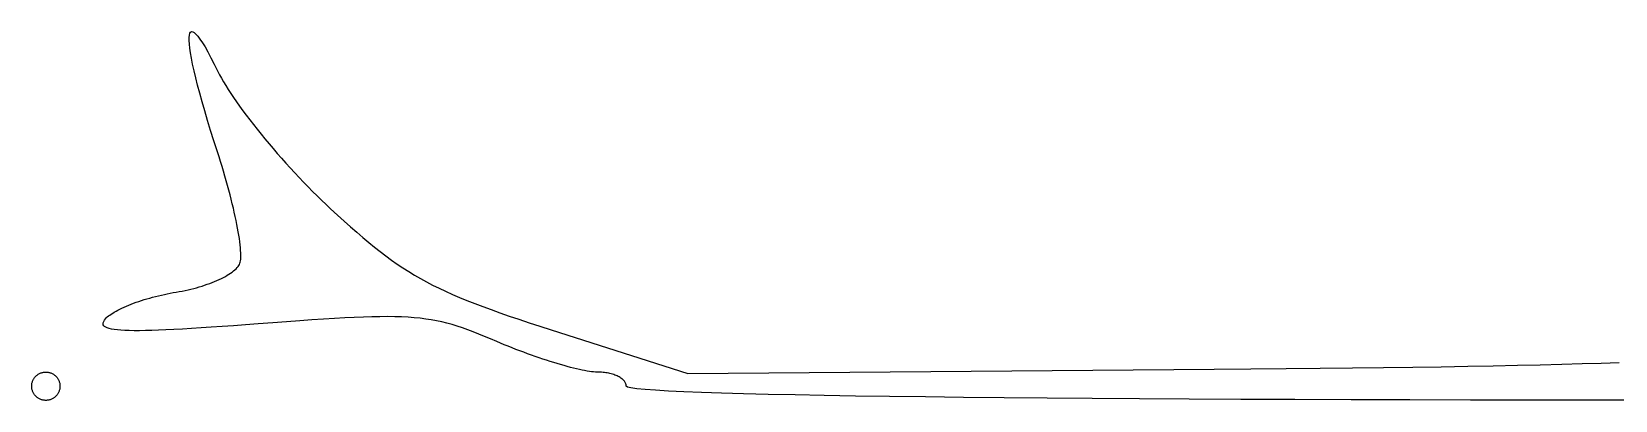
# Model space of a CAD drawing. Extents: x 61.4 to 117, y 125.4 to 225.4.
# Drawn here: x 97.37 to 105.57, y 125.39 to 127.3 of the extents above; entities that cross this region are included whole.
import ezdxf

# ---------------------------------------------------------------- set-up
doc = ezdxf.new("R2010")
doc.units = 0
doc.layers.add('LAYER_1', color=7, linetype='CONTINUOUS')

msp = doc.modelspace()

# ---------------------------------------------------------------- linework, layer by layer
at = {"layer": 'LAYER_1', "color": 7}
for points in [[(98.3319, 126.6796), (98.3135, 126.7363), (98.2964, 126.7907), (98.2804, 126.8426), (98.2657, 126.8921), (98.2523, 126.939), (98.24, 126.9833), (98.229, 127.025), (98.2193, 127.064), (98.2107, 127.1002), (98.2034, 127.1337), (98.1974, 127.1643), (98.1925, 127.192), (98.1889, 127.2167), (98.1865, 127.2384), (98.1854, 127.2571), (98.1855, 127.2726), (98.1868, 127.285), (98.1893, 127.2941), (98.1931, 127.3), (98.1981, 127.3026), (98.2043, 127.3018), (98.2117, 127.2975), (98.2204, 127.2898), (98.2303, 127.2786), (98.2414, 127.2637), (98.2538, 127.2452), (98.2674, 127.2231), (98.2822, 127.1972), (98.2982, 127.1675), (98.3154, 127.1339), (98.3339, 127.0965)], [(98.3339, 127.0965), (98.3425, 127.0795), (98.3521, 127.0616), (98.3628, 127.0429), (98.3745, 127.0234), (98.3872, 127.0032), (98.4007, 126.9823), (98.4152, 126.9608), (98.4304, 126.9387), (98.4465, 126.916), (98.4633, 126.8929), (98.4808, 126.8694), (98.499, 126.8454), (98.5178, 126.8212), (98.5373, 126.7966), (98.5572, 126.7719), (98.5777, 126.7469), (98.5986, 126.7219), (98.6199, 126.6967), (98.6416, 126.6715), (98.6637, 126.6464), (98.686, 126.6213), (98.7087, 126.5963), (98.7315, 126.5715), (98.7545, 126.547), (98.7776, 126.5227), (98.8009, 126.4987), (98.8242, 126.4751), (98.8475, 126.4519), (98.8707, 126.4292), (98.8939, 126.407), (98.917, 126.3854)], [(98.4481, 126.1024), (98.4499, 126.1085), (98.4514, 126.1158), (98.4523, 126.1243), (98.4529, 126.134), (98.453, 126.1448), (98.4527, 126.1566), (98.4519, 126.1695), (98.4508, 126.1833), (98.4493, 126.1981), (98.4474, 126.2138), (98.4451, 126.2303), (98.4424, 126.2477), (98.4394, 126.2659), (98.436, 126.2848), (98.4322, 126.3043), (98.4282, 126.3246), (98.4238, 126.3455), (98.419, 126.3669), (98.414, 126.3889), (98.4087, 126.4114), (98.403, 126.4343), (98.3971, 126.4576), (98.3909, 126.4813), (98.3844, 126.5054), (98.3776, 126.5297), (98.3706, 126.5543), (98.3633, 126.5791), (98.3558, 126.6041), (98.3481, 126.6292), (98.3401, 126.6544), (98.3319, 126.6796)], [(98.917, 126.3854), (98.9527, 126.3526), (98.987, 126.3214), (99.0203, 126.2916), (99.0525, 126.2633), (99.084, 126.2364), (99.1147, 126.2107), (99.1448, 126.1862), (99.1745, 126.1628), (99.204, 126.1404), (99.2332, 126.1191), (99.2625, 126.0986), (99.2919, 126.0789), (99.3215, 126.06), (99.3515, 126.0417), (99.3821, 126.024), (99.4134, 126.0068), (99.4455, 125.99), (99.4785, 125.9736), (99.5126, 125.9575), (99.548, 125.9416), (99.5847, 125.9258), (99.623, 125.9101), (99.6629, 125.8943), (99.7046, 125.8784), (99.7482, 125.8624), (99.7938, 125.8461), (99.8417, 125.8294), (99.892, 125.8124), (99.9447, 125.7949), (100, 125.7768), (100.0581, 125.7581)], [(98.1188, 125.9531), (98.1341, 125.9556), (98.1494, 125.9585), (98.1646, 125.9616), (98.1797, 125.9649), (98.1945, 125.9684), (98.2092, 125.9722), (98.2237, 125.9761), (98.2379, 125.9802), (98.2519, 125.9845), (98.2656, 125.989), (98.279, 125.9936), (98.2921, 125.9984), (98.3049, 126.0033), (98.3172, 126.0083), (98.3292, 126.0134), (98.3408, 126.0187), (98.3519, 126.024), (98.3625, 126.0294), (98.3727, 126.0349), (98.3823, 126.0404), (98.3914, 126.046), (98.4, 126.0517), (98.408, 126.0573), (98.4153, 126.063), (98.4221, 126.0687), (98.4282, 126.0744), (98.4336, 126.08), (98.4383, 126.0857), (98.4423, 126.0913), (98.4456, 126.0969), (98.4481, 126.1024)], [(97.7522, 125.8145), (97.7566, 125.8194), (97.7618, 125.8244), (97.7678, 125.8295), (97.7744, 125.8346), (97.7816, 125.8397), (97.7896, 125.8449), (97.7981, 125.8501), (97.8072, 125.8552), (97.8168, 125.8604), (97.827, 125.8656), (97.8378, 125.8707), (97.8489, 125.8758), (97.8606, 125.8808), (97.8727, 125.8858), (97.8851, 125.8908), (97.898, 125.8956), (97.9112, 125.9004), (97.9248, 125.9051), (97.9386, 125.9097), (97.9527, 125.9142), (97.9671, 125.9185), (97.9817, 125.9227), (97.9965, 125.9268), (98.0114, 125.9307), (98.0265, 125.9345), (98.0417, 125.938), (98.0571, 125.9414), (98.0724, 125.9447), (98.0879, 125.9477), (98.1033, 125.9505), (98.1188, 125.9531)], [(98.5422, 125.7889), (98.4767, 125.7839), (98.4144, 125.7793), (98.3554, 125.775), (98.2996, 125.7712), (98.2468, 125.7677), (98.1971, 125.7645), (98.1503, 125.7618), (98.1065, 125.7594), (98.0655, 125.7574), (98.0273, 125.7558), (97.9917, 125.7546), (97.9589, 125.7538), (97.9286, 125.7533), (97.9008, 125.7533), (97.8755, 125.7536), (97.8526, 125.7544), (97.832, 125.7555), (97.8137, 125.757), (97.7975, 125.759), (97.7835, 125.7613), (97.7716, 125.7641), (97.7617, 125.7673), (97.7537, 125.7708), (97.7476, 125.7748), (97.7434, 125.7792), (97.7408, 125.784), (97.74, 125.7893), (97.7408, 125.7949), (97.7431, 125.801), (97.7469, 125.8075), (97.7522, 125.8145)], [(99.7768, 125.6973), (99.7444, 125.7111), (99.7134, 125.7241), (99.6836, 125.7362), (99.6549, 125.7475), (99.627, 125.758), (99.5997, 125.7676), (99.5728, 125.7765), (99.5462, 125.7846), (99.5196, 125.7919), (99.4929, 125.7984), (99.4658, 125.8042), (99.4381, 125.8094), (99.4097, 125.8137), (99.3803, 125.8175), (99.3498, 125.8205), (99.3179, 125.8228), (99.2845, 125.8246), (99.2493, 125.8256), (99.2121, 125.8261), (99.1729, 125.826), (99.1312, 125.8253), (99.087, 125.824), (99.0401, 125.8221), (98.9903, 125.8197), (98.9373, 125.8168), (98.8809, 125.8133), (98.821, 125.8094), (98.7574, 125.8049), (98.6899, 125.8), (98.6182, 125.7947), (98.5422, 125.7889)], [(100.0581, 125.7581), (100.7668, 125.5311), (103.4893, 125.5534)], [(100.2959, 125.539), (100.2874, 125.5393), (100.278, 125.5399), (100.2677, 125.541), (100.2566, 125.5425), (100.2447, 125.5444), (100.232, 125.5466), (100.2186, 125.5493), (100.2046, 125.5523), (100.1899, 125.5557), (100.1746, 125.5594), (100.1587, 125.5635), (100.1422, 125.5678), (100.1253, 125.5725), (100.1079, 125.5775), (100.0901, 125.5828), (100.0719, 125.5883), (100.0533, 125.5941), (100.0345, 125.6002), (100.0153, 125.6065), (99.9959, 125.6131), (99.9763, 125.6199), (99.9565, 125.6268), (99.9366, 125.634), (99.9166, 125.6414), (99.8965, 125.6489), (99.8764, 125.6566), (99.8563, 125.6645), (99.8363, 125.6725), (99.8163, 125.6806), (99.7965, 125.6889), (99.7768, 125.6973)], [(103.4893, 125.5534), (103.6799, 125.555), (103.8628, 125.5567), (104.0379, 125.5585), (104.2055, 125.5604), (104.3656, 125.5625), (104.5184, 125.5646), (104.664, 125.5668), (104.8026, 125.5691), (104.9342, 125.5716), (105.0589, 125.5741), (105.177, 125.5768), (105.2885, 125.5797), (105.3935, 125.5827), (105.4922, 125.5858), (105.5847, 125.589)], [(97.3704, 125.4657), (97.3705, 125.4696), (97.3708, 125.4734), (97.3713, 125.4772), (97.372, 125.4809), (97.3729, 125.4846), (97.3739, 125.4881), (97.3752, 125.4916), (97.3766, 125.495), (97.3781, 125.4984), (97.3799, 125.5016), (97.3817, 125.5047), (97.3838, 125.5078), (97.3859, 125.5107), (97.3882, 125.5135), (97.3907, 125.5162), (97.3933, 125.5188), (97.3959, 125.5212), (97.3988, 125.5235), (97.4017, 125.5257), (97.4047, 125.5277), (97.4079, 125.5296), (97.4111, 125.5313), (97.4144, 125.5329), (97.4178, 125.5343), (97.4213, 125.5355), (97.4249, 125.5366), (97.4285, 125.5374), (97.4322, 125.5381), (97.436, 125.5386), (97.4398, 125.5389), (97.4437, 125.539)], [(97.4437, 125.539), (97.4476, 125.5389), (97.4514, 125.5386), (97.4552, 125.5381), (97.4589, 125.5374), (97.4625, 125.5366), (97.4661, 125.5355), (97.4696, 125.5343), (97.473, 125.5329), (97.4763, 125.5313), (97.4796, 125.5296), (97.4827, 125.5277), (97.4857, 125.5257), (97.4887, 125.5235), (97.4915, 125.5212), (97.4942, 125.5188), (97.4967, 125.5162), (97.4992, 125.5135), (97.5015, 125.5107), (97.5037, 125.5078), (97.5057, 125.5047), (97.5076, 125.5016), (97.5093, 125.4984), (97.5109, 125.495), (97.5123, 125.4916), (97.5135, 125.4881), (97.5145, 125.4846), (97.5154, 125.4809), (97.5161, 125.4772), (97.5166, 125.4734), (97.5169, 125.4696), (97.517, 125.4657)], [(100.4472, 125.4657), (100.447, 125.4696), (100.4463, 125.4734), (100.4453, 125.4772), (100.4439, 125.4809), (100.4421, 125.4846), (100.4399, 125.4881), (100.4374, 125.4916), (100.4345, 125.495), (100.4312, 125.4984), (100.4277, 125.5016), (100.4238, 125.5047), (100.4196, 125.5078), (100.4152, 125.5107), (100.4104, 125.5135), (100.4053, 125.5162), (100.4, 125.5188), (100.3945, 125.5212), (100.3887, 125.5235), (100.3826, 125.5257), (100.3764, 125.5277), (100.3699, 125.5296), (100.3632, 125.5313), (100.3564, 125.5329), (100.3493, 125.5343), (100.3421, 125.5355), (100.3348, 125.5366), (100.3272, 125.5374), (100.3196, 125.5381), (100.3118, 125.5386), (100.3039, 125.5389), (100.2959, 125.539)], [(97.4437, 125.3924), (97.4398, 125.3925), (97.436, 125.3928), (97.4322, 125.3933), (97.4285, 125.394), (97.4249, 125.3949), (97.4213, 125.396), (97.4178, 125.3972), (97.4144, 125.3986), (97.4111, 125.4002), (97.4079, 125.4019), (97.4047, 125.4038), (97.4017, 125.4058), (97.3988, 125.408), (97.3959, 125.4103), (97.3933, 125.4127), (97.3907, 125.4153), (97.3882, 125.418), (97.3859, 125.4208), (97.3838, 125.4237), (97.3817, 125.4267), (97.3799, 125.4299), (97.3781, 125.4331), (97.3766, 125.4364), (97.3752, 125.4399), (97.3739, 125.4433), (97.3729, 125.4469), (97.372, 125.4506), (97.3713, 125.4543), (97.3708, 125.458), (97.3705, 125.4619), (97.3704, 125.4657)], [(97.517, 125.4657), (97.5169, 125.4619), (97.5166, 125.458), (97.5161, 125.4543), (97.5154, 125.4506), (97.5145, 125.4469), (97.5135, 125.4433), (97.5123, 125.4399), (97.5109, 125.4364), (97.5093, 125.4331), (97.5076, 125.4299), (97.5057, 125.4267), (97.5037, 125.4237), (97.5015, 125.4208), (97.4992, 125.418), (97.4967, 125.4153), (97.4942, 125.4127), (97.4915, 125.4103), (97.4887, 125.408), (97.4857, 125.4058), (97.4827, 125.4038), (97.4796, 125.4019), (97.4763, 125.4002), (97.473, 125.3986), (97.4696, 125.3972), (97.4661, 125.396), (97.4625, 125.3949), (97.4589, 125.394), (97.4552, 125.3933), (97.4514, 125.3928), (97.4476, 125.3925), (97.4437, 125.3924)], [(105.8284, 125.3927), (105.4797, 125.393), (105.1425, 125.3933), (104.8166, 125.3939), (104.5023, 125.3946), (104.1994, 125.3954), (103.908, 125.3964), (103.6282, 125.3976), (103.3599, 125.3989), (103.1033, 125.4004), (102.8583, 125.402), (102.6249, 125.4038), (102.4033, 125.4057), (102.1933, 125.4078), (101.9952, 125.41), (101.8088, 125.4124), (101.6342, 125.4149), (101.4714, 125.4176), (101.3206, 125.4204), (101.1816, 125.4234), (101.0546, 125.4265), (100.9395, 125.4298), (100.8364, 125.4332), (100.7453, 125.4368), (100.6663, 125.4405), (100.5993, 125.4444), (100.5445, 125.4484), (100.5018, 125.4526), (100.4712, 125.4569), (100.4529, 125.4613), (100.4468, 125.4659)], [(100.4468, 125.4659), (100.4472, 125.4657)]]:
    msp.add_lwpolyline(points, dxfattribs=at)
msp.add_lwpolyline([(97.3704, 125.4657)], close=True, dxfattribs=at)

doc.saveas('drawing.dxf')
